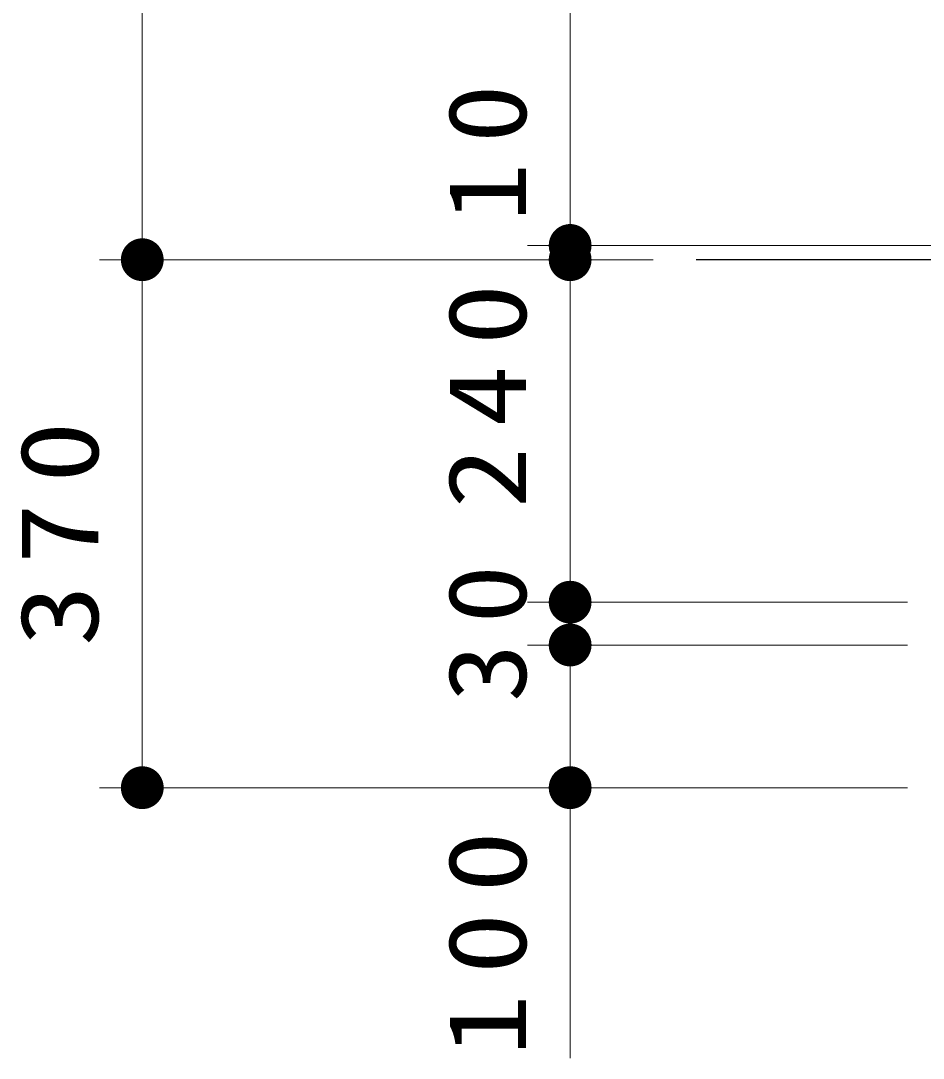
# Model space of a CAD drawing. Units: millimetres on the paper, scale 1:30. Extents: x -365 to 0, y 0 to 257.
# Drawn here: x -174.36 to -153.27, y 72.79 to 97.03 of the extents above; entities that cross this region are included whole.
import ezdxf

# ---------------------------------------------------------------- set-up
doc = ezdxf.new("R2010")
doc.units = ezdxf.units.MM
doc.layers.add('LY_1', color=7, linetype='Continuous', lineweight=25)
doc.styles.add('ＭＳ ゴシック', font='')
doc.styles.get('ＭＳ ゴシック').set_extended_font_data('MS Gothic')

# ---------------------------------------------------------------- blocks, each defined once
blk = doc.blocks.new('filled_dot')
at = {"color": 0, "linetype": 'Continuous', "lineweight": -2, "const_width": 1.25}
blk.add_lwpolyline([(-0.625, 0, 1), (0.625, 0, 1)], format="xyb", close=True, dxfattribs=at)

msp = doc.modelspace()

# ---------------------------------------------------------------- linework, layer by layer
at = {"layer": 'LY_1', "lineweight": 13}
for p, q in [((-171.524, 91.446), (-171.524, 116.113)), ((-161.524, 91.779), (-161.524, 116.113)), ((-161.524, 91.446), (-161.524, 96.138)), ((-151.643, 91.779), (-162.524, 91.779)), ((-159.58, 91.446), (-172.524, 91.446)), ((-159.58, 91.446), (-172.524, 91.446)), ((-171.524, 79.113), (-171.524, 91.446)), ((-161.524, 83.446), (-161.524, 91.446)), ((-153.643, 83.446), (-162.524, 83.446)), ((-161.524, 82.446), (-161.524, 83.446)), ((-153.643, 82.446), (-162.524, 82.446)), ((-161.524, 72.793), (-161.524, 82.446)), ((-153.643, 79.113), (-172.524, 79.113)), ((-153.643, 79.113), (-162.524, 79.113))]:
    msp.add_line(p, q, dxfattribs=at)
at = {"layer": 'LY_1'}
msp.add_line((-150.976, 91.446), (-158.58, 91.446), dxfattribs=at)

# ---------------------------------------------------------------- block references
at = {"layer": 'LY_1', "lineweight": 13, "xscale": 0.4, "yscale": 0.4}
for p, rotation in [((-161.524, 91.779), 270), ((-161.524, 91.779), 90), ((-171.524, 91.446), 90), ((-171.524, 91.446), 270), ((-161.524, 91.446), 90), ((-161.524, 91.446), 270), ((-161.524, 83.446), 270), ((-161.524, 83.446), 90), ((-161.524, 82.446), 270), ((-161.524, 82.446), 90), ((-171.524, 79.113), 90), ((-161.524, 79.113), 90)]:
    msp.add_blockref('filled_dot', p, dxfattribs=dict(at, rotation=rotation))

# ---------------------------------------------------------------- texts
at = {"layer": 'LY_1', "char_height": 1.833, "attachment_point": 8, "rotation": 90, "style": 'ＭＳ ゴシック'}
for s, insert in [('\\T1.34;\\W1.1;10', (-162.524, 94.17)), ('\\T1.33;\\W1.15;240', (-162.524, 88.496)), ('\\T1.33;\\W1.15;370', (-172.524, 85.279)), ('\\T1.34;\\W1.1;30', (-162.524, 82.946)), ('\\T1.33;\\W1.15;100', (-162.524, 75.71))]:
    msp.add_mtext(s, dxfattribs=dict(at, insert=insert))

doc.saveas('drawing.dxf')
